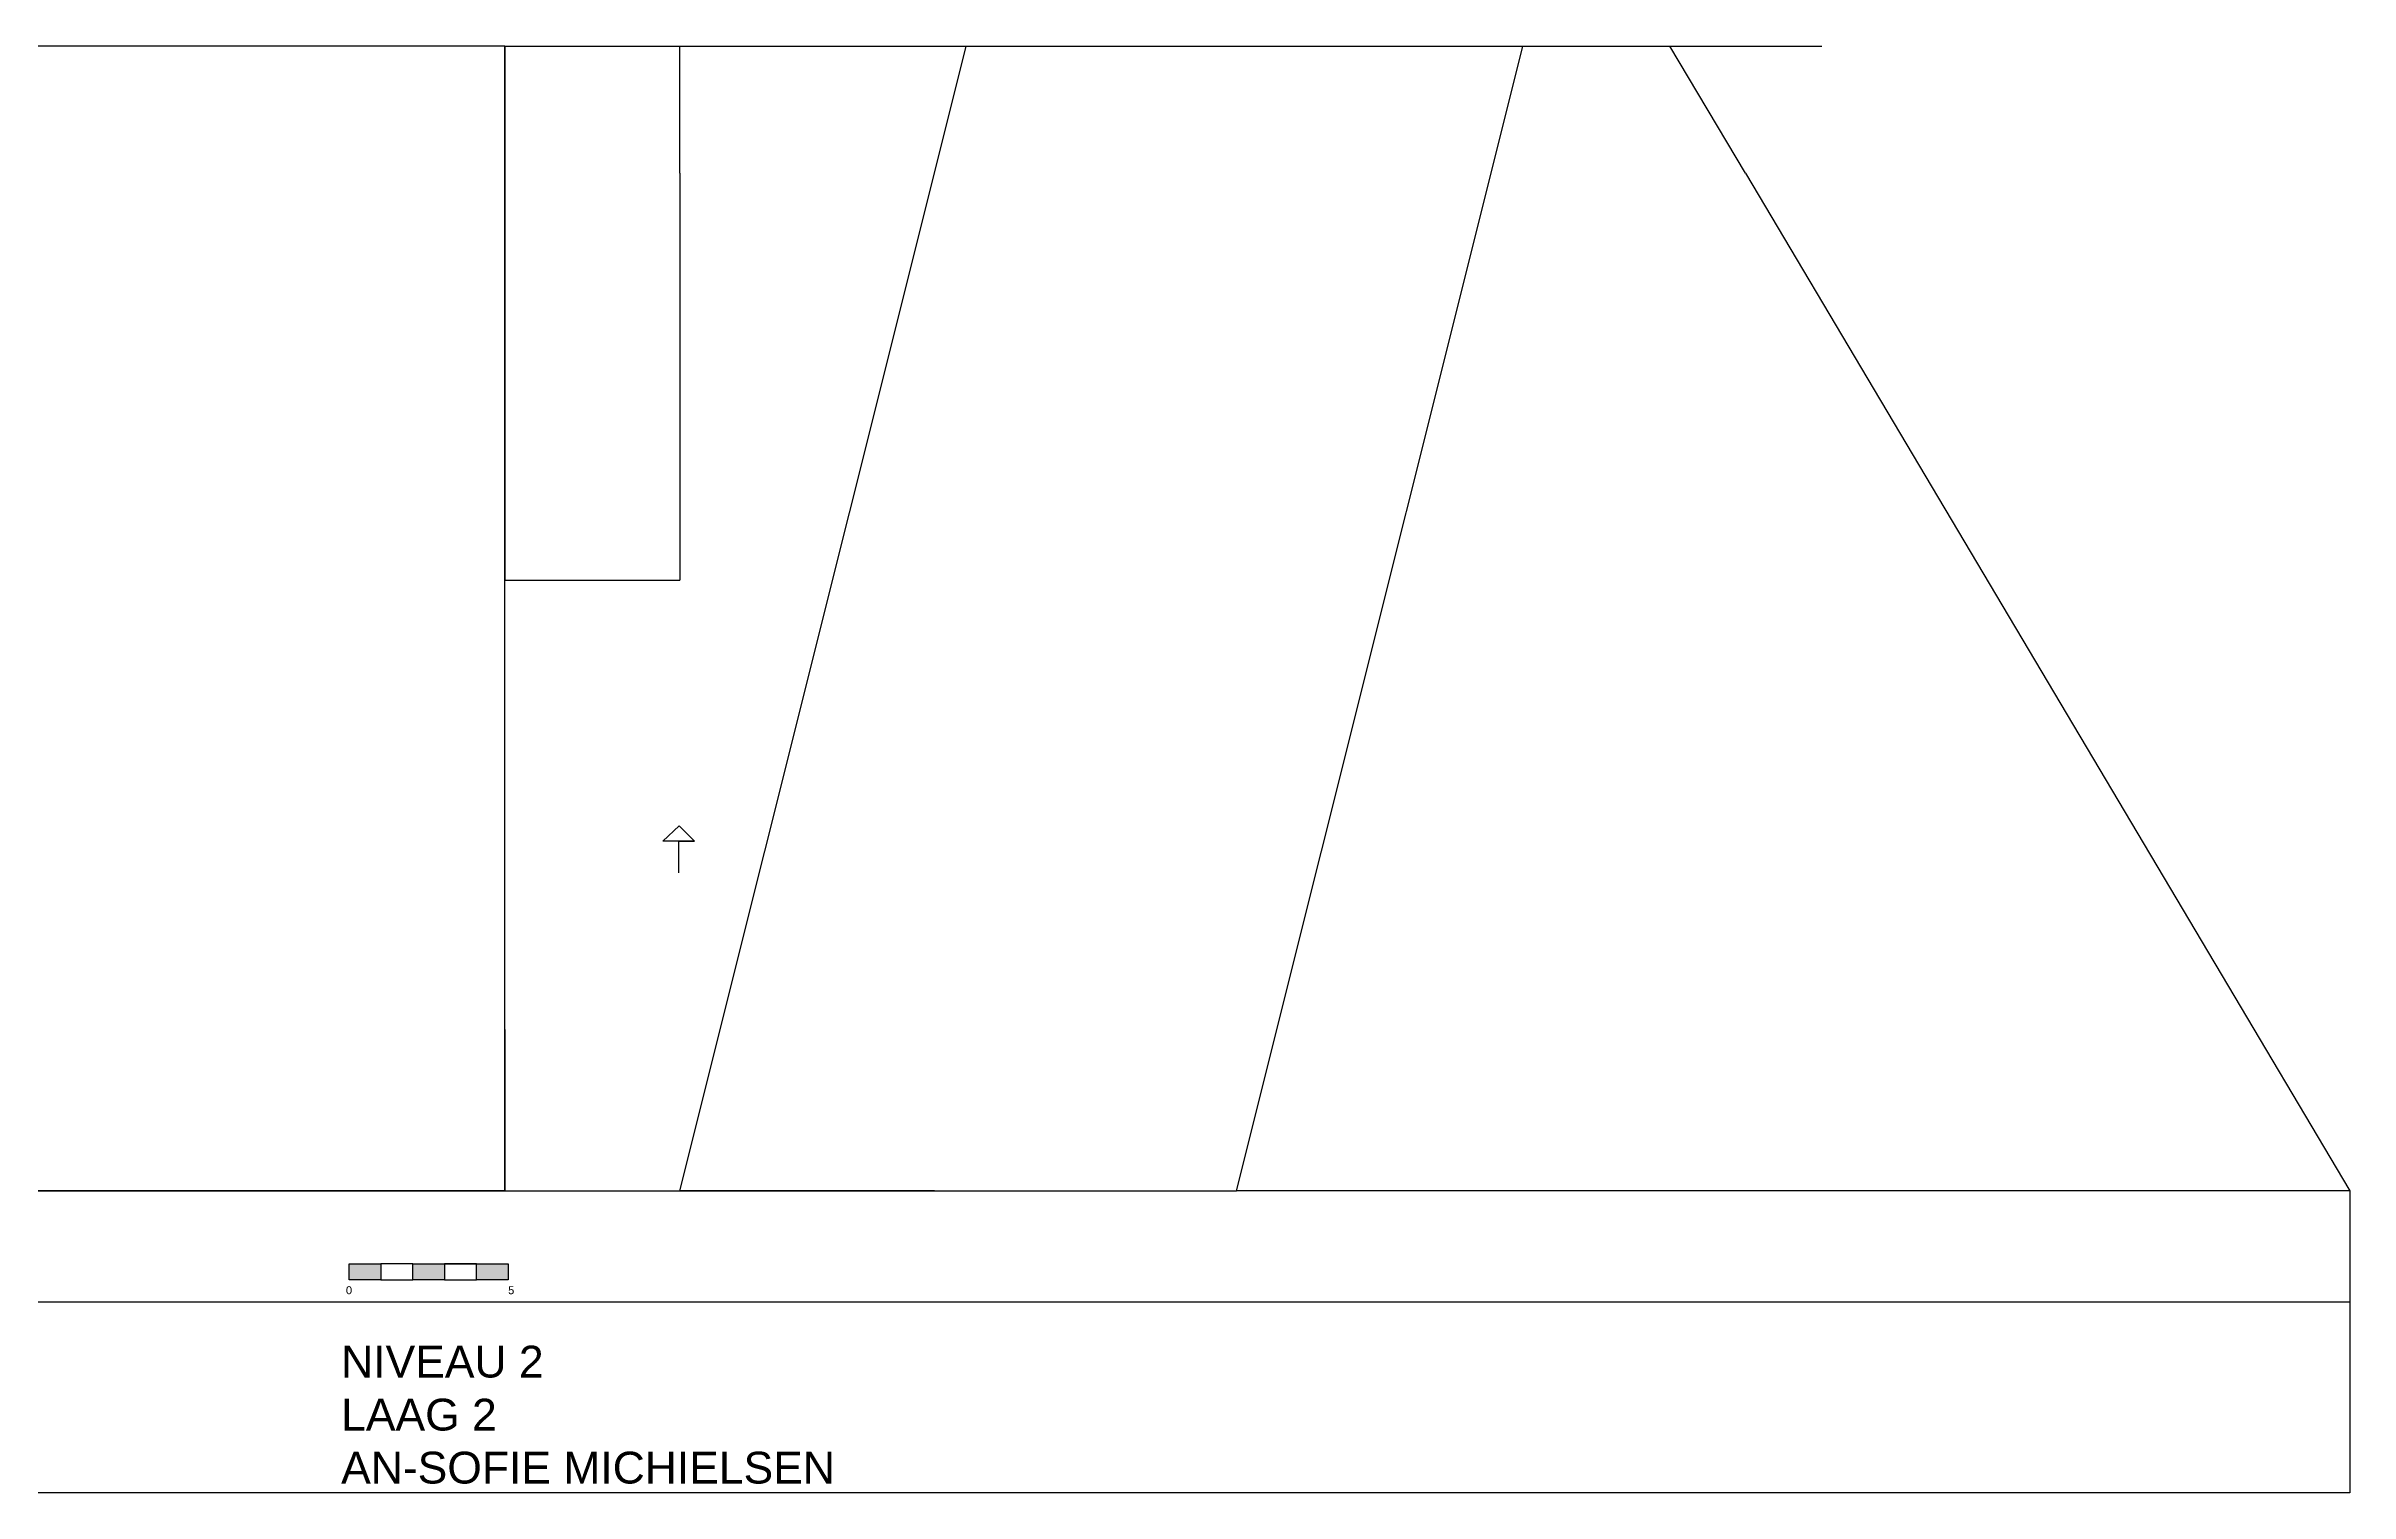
# Model space of a CAD drawing. Header units: millimetres. Extents: x -5657 to 14604, y -1609 to 2067.
# Drawn here: x 606 to 1330, y 1430 to 1885 of the extents above; entities that cross this region are included whole.
import ezdxf

# ---------------------------------------------------------------- set-up
doc = ezdxf.new("R2010")
doc.units = ezdxf.units.MM
doc.linetypes.add('ACAD_ISO02W100', pattern=[15, 12, -3])
doc.layers.get('0').update_dxf_attribs({"color": 4})
doc.layers.add('gelijkvloers', color=80, linetype='Continuous')
doc.layers.add('str palen', color=220, linetype='Continuous')
doc.styles.get("Standard").update_dxf_attribs({"font": 'arial.ttf'})

msp = doc.modelspace()

# ---------------------------------------------------------------- hatches: boundary and pattern name
at = {"linetype": 'Continuous', "transparency": 33554539}
h = msp.add_hatch(color=256, dxfattribs=at)
h.dxf.hatch_style = 1
h.paths.add_polyline_path([(711, 1502), (701, 1502), (701, 1497), (711, 1497)])
h.paths.add_polyline_path([(731, 1502), (721, 1502), (721, 1497), (731, 1497)])
h.paths.add_polyline_path([(751, 1502), (741, 1502), (741, 1497), (751, 1497)])

# ---------------------------------------------------------------- linework, layer by layer
at = {"linetype": 'Continuous'}
for p, q in [((750, 1885), (580, 1885)), ((750, 1525), (750, 1885)), ((750, 1885), (1164, 1885)), ((750, 1525), (750, 1885)), ((750, 1885), (750, 1838)), ((750, 1885), (750, 1838)), ((805, 1845), (805, 1885)), ((885, 1845), (895, 1885)), ((1060, 1845), (1070, 1885)), ((1140, 1845), (1116.25, 1885)), ((805, 1845), (805, 1717)), ((750, 1838), (750, 1838)), ((750, 1838), (750, 1759)), ((750, 1759), (750, 1717)), ((750, 1645.7), (750, 1720.7)), ((750, 1717), (805, 1717)), ((750, 1575.7), (750, 1645.7)), ((750, 1575.7), (750, 1525)), ((100, 1525), (750, 1525)), ((674, 1525), (544, 1525)), ((750, 1525), (674, 1525)), ((674, 1525), (674, 1525)), ((750, 1525), (980, 1525)), ((701, 1497), (701, 1502)), ((701, 1502), (711, 1502)), ((721, 1502), (711, 1502)), ((711, 1502), (711, 1497)), ((711, 1502), (711, 1497)), ((721, 1497), (721, 1502)), ((721, 1502), (751, 1502)), ((741, 1502), (731, 1502)), ((731, 1502), (731, 1497)), ((741, 1497), (741, 1502)), ((751, 1502), (751, 1497)), ((711, 1497), (701, 1497)), ((711, 1497), (721, 1497)), ((731, 1497), (721, 1497)), ((731, 1497), (741, 1497)), ((751, 1497), (741, 1497))]:
    msp.add_line(p, q, dxfattribs=at)
for p, q in [((750, 1525), (750, 1845)), ((805, 1525), (885, 1845)), ((980, 1525), (1060, 1845)), ((1140, 1845), (1330, 1525)), ((100, 1525), (750, 1525)), ((885, 1525), (805, 1525)), ((1060, 1525), (980, 1525)), ((1330, 1525), (980, 1525)), ((1330, 1525), (1330, 1490)), ((1330, 1490), (0, 1490)), ((1330, 1490), (1330, 1430)), ((1330, 1430), (0, 1430))]:
    msp.add_line(p, q)
at = {"layer": 'str palen', "linetype": 'ACAD_ISO02W100'}
for p, q in [((799.62, 1635), (804.78, 1639.79)), ((804.78, 1639.79), (809.62, 1635)), ((804.62, 1635), (799.62, 1635)), ((804.62, 1625), (804.62, 1635)), ((804.62, 1635), (809.62, 1635)), ((809.62, 1635), (804.62, 1635))]:
    msp.add_line(p, q, dxfattribs=at)

# ---------------------------------------------------------------- texts
at = {"linetype": 'Continuous', "char_height": 2.5, "attachment_point": 1}
for s, width, insert in [('0', 4, (700, 1495)), ('5', 9, (751, 1495))]:
    msp.add_mtext_dynamic_manual_height_columns(s, width=width, gutter_width=12.5, heights=[0], dxfattribs=dict(at, insert=insert))
at = {"layer": 'gelijkvloers', "linetype": 'Continuous', "ltscale": 2, "insert": (698.5, 1476.3), "char_height": 10, "attachment_point": 1}
msp.add_mtext_dynamic_manual_height_columns('NIVEAU 2\\PLAAG 2\\PAN-SOFIE MICHIELSEN', width=323, gutter_width=12.5, heights=[0], dxfattribs=at)

doc.saveas('drawing.dxf')
